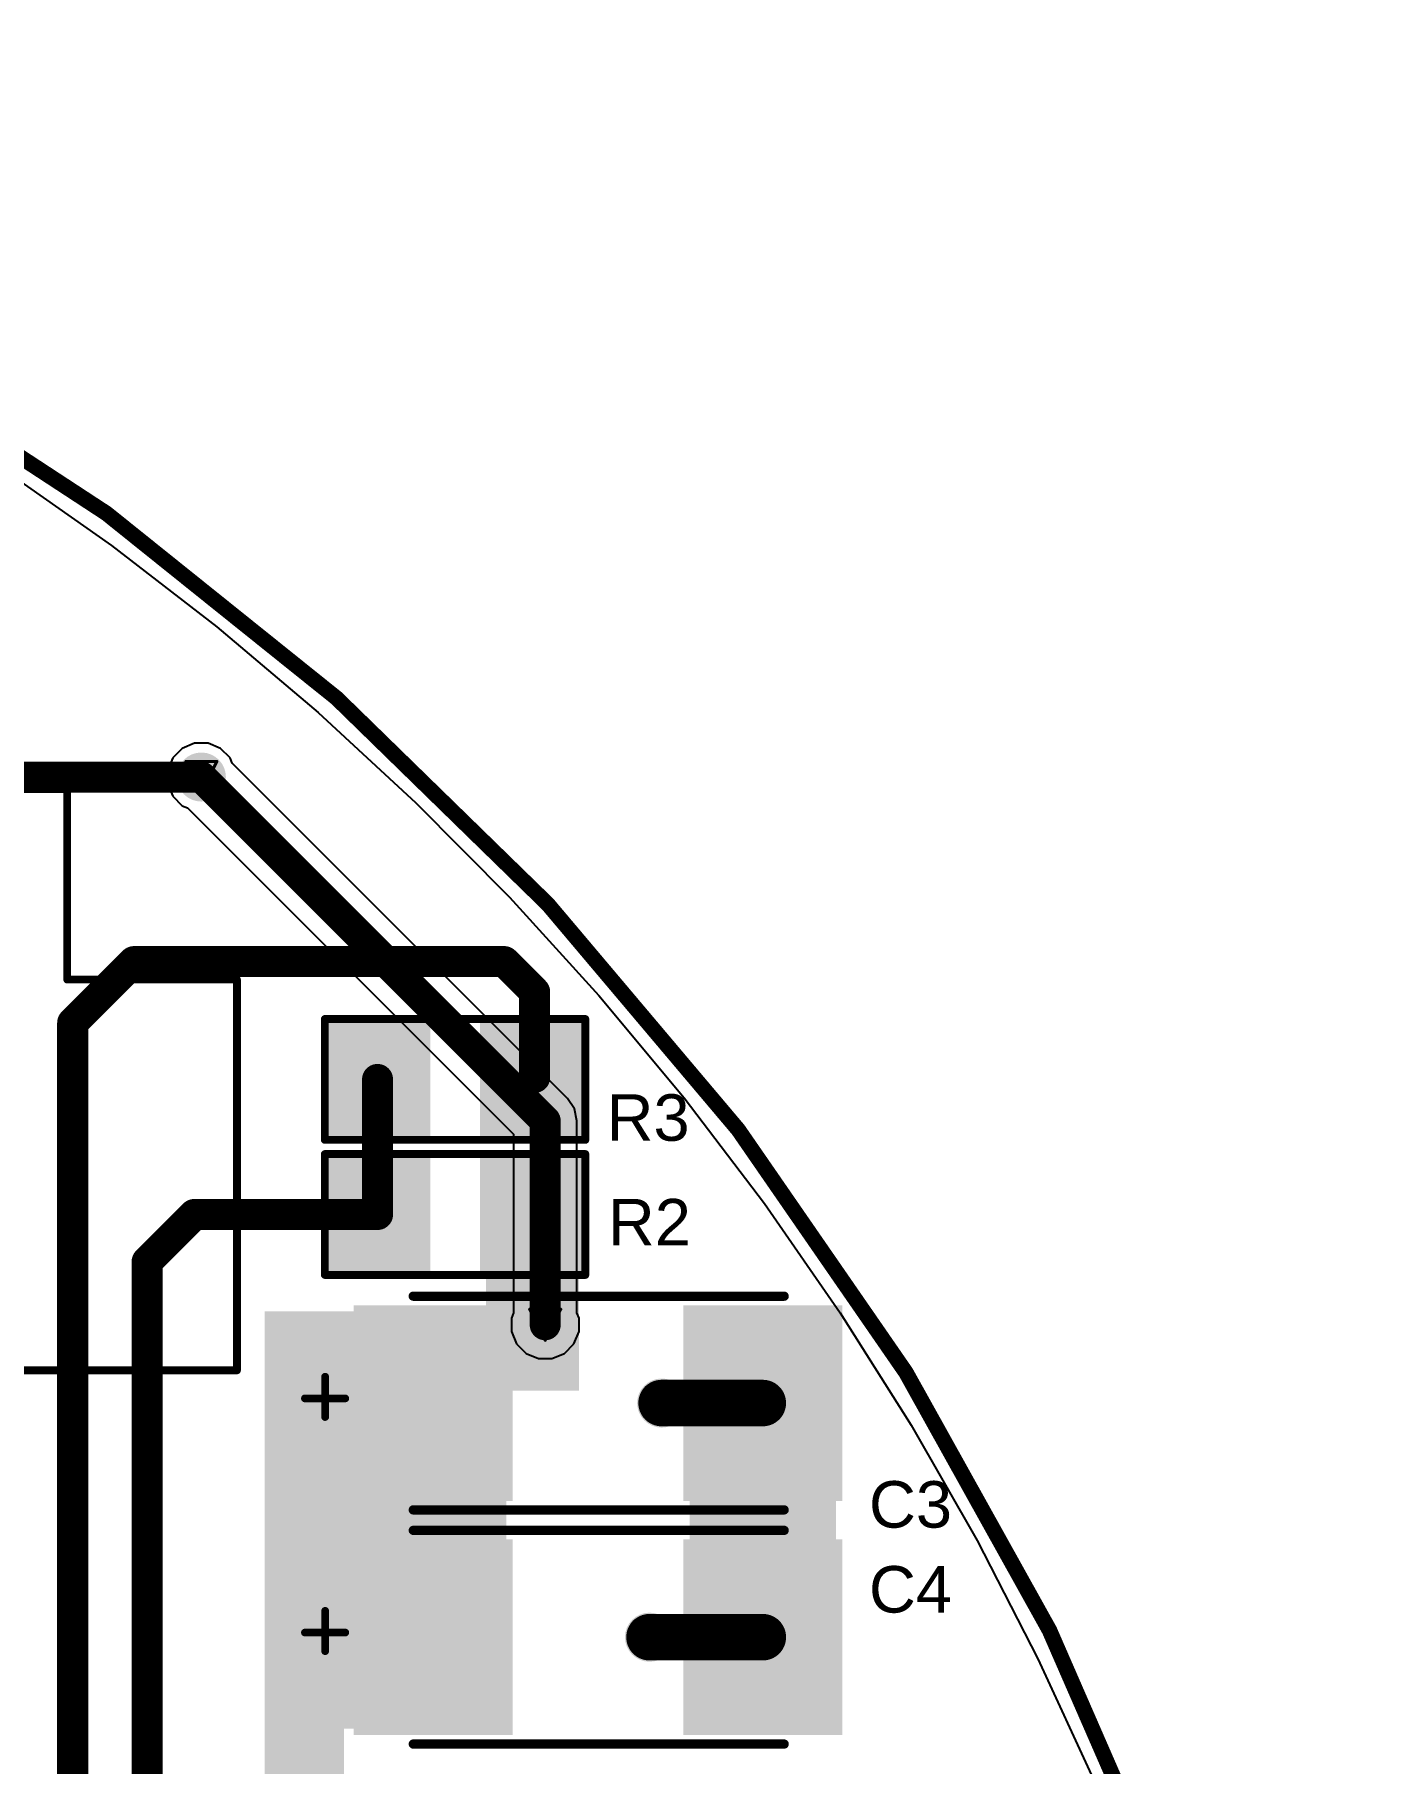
# Model space of a CAD drawing. Header units: inches. Extents: x 29 to 267, y 155 to 337.
# Drawn here: x 118.38 to 140.32, y 247.29 to 275.61 of the extents above; entities that cross this region are included whole.
import ezdxf

# ---------------------------------------------------------------- set-up
doc = ezdxf.new("R2010")
doc.units = ezdxf.units.IN
for name, color, linetype in [('Board Outline', 216, 'Continuous'), ('Bottom Layer', 5, 'Continuous'), ('Bottom Solder', 6, 'Continuous'), ('Drill Drawing', 1, 'Continuous'), ('Multi-Layer', 9, 'Continuous'), ('Pad Holes', 156, 'Continuous'), ('Top Layer', 1, 'Continuous'), ('Top Overlay', 2, 'Continuous'), ('Top Paste', 8, 'Continuous'), ('Top Solder', 216, 'Continuous'), ('Via Holes', 16, 'Continuous')]:
    doc.layers.add(name, color=color, linetype=linetype)
doc.styles.add('Arial', font='', dxfattribs={"height": 0.2})
doc.styles.get('Arial').set_extended_font_data('Arial')

# ---------------------------------------------------------------- blocks, each defined once
blk = doc.blocks.new('R___1206_51')
at = {"layer": 'Top Layer'}
for points in [[(-2.032, 0.889), (-0.508, 0.889), (-0.508, -0.889), (-2.032, -0.889)], [(0.508, 0.889), (2.032, 0.889), (2.032, -0.889), (0.508, -0.889)]]:
    blk.add_hatch(color=1, dxfattribs=at).paths.add_polyline_path(points)
at = {"layer": 'Top Paste'}
for points in [[(-2.032, 0.889), (-0.508, 0.889), (-0.508, -0.889), (-2.032, -0.889)], [(0.508, 0.889), (2.032, 0.889), (2.032, -0.889), (0.508, -0.889)]]:
    blk.add_hatch(color=8, dxfattribs=at).paths.add_polyline_path(points)
at = {"layer": 'Top Solder'}
for points in [[(-2.1336, 0.9906), (-0.4064, 0.9906), (-0.4064, -0.9906), (-2.1336, -0.9906)], [(0.4064, 0.9906), (2.1336, 0.9906), (2.1336, -0.9906), (0.4064, -0.9906)]]:
    blk.add_hatch(color=216, dxfattribs=at).paths.add_polyline_path(points)
at = {"layer": 'Top Overlay'}
for points in [[(2.1336, 0.9906, 0.127, 0.127, 0), (-2.1336, 0.9906, 0.127, 0.127, 0)], [(-2.1336, 0.9906, 0.127, 0.127, 0), (-2.1336, -0.9906, 0.127, 0.127, 0)], [(2.1336, 0.9906, 0.127, 0.127, 0), (2.1336, -0.9906, 0.127, 0.127, 0)], [(2.1336, -0.9906, 0.127, 0.127, 0), (-2.1336, -0.9906, 0.127, 0.127, 0)]]:
    blk.add_lwpolyline(points, format="xyseb", dxfattribs=at)
for points in [[(-2.16535, 0.9906, 0.0635, 0.0635, 1), (-2.10185, 0.9906, 0.0635, 0.0635, 1)], [(-2.16535, 0.9906, 0.0635, 0.0635, 1), (-2.10185, 0.9906, 0.0635, 0.0635, 1)], [(2.10185, 0.9906, 0.0635, 0.0635, 1), (2.16535, 0.9906, 0.0635, 0.0635, 1)], [(2.10185, 0.9906, 0.0635, 0.0635, 1), (2.16535, 0.9906, 0.0635, 0.0635, 1)], [(-2.16535, -0.9906, 0.0635, 0.0635, 1), (-2.10185, -0.9906, 0.0635, 0.0635, 1)], [(-2.16535, -0.9906, 0.0635, 0.0635, 1), (-2.10185, -0.9906, 0.0635, 0.0635, 1)], [(2.10185, -0.9906, 0.0635, 0.0635, 1), (2.16535, -0.9906, 0.0635, 0.0635, 1)], [(2.10185, -0.9906, 0.0635, 0.0635, 1), (2.16535, -0.9906, 0.0635, 0.0635, 1)]]:
    blk.add_lwpolyline(points, format="xyseb", close=True, dxfattribs=at)
blk = doc.blocks.new('R___1206_52')
at = {"layer": 'Top Layer'}
for points in [[(-2.032, 0.889), (-0.508, 0.889), (-0.508, -0.889), (-2.032, -0.889)], [(0.508, 0.889), (2.032, 0.889), (2.032, -0.889), (0.508, -0.889)]]:
    blk.add_hatch(color=1, dxfattribs=at).paths.add_polyline_path(points)
at = {"layer": 'Top Paste'}
for points in [[(-2.032, 0.889), (-0.508, 0.889), (-0.508, -0.889), (-2.032, -0.889)], [(0.508, 0.889), (2.032, 0.889), (2.032, -0.889), (0.508, -0.889)]]:
    blk.add_hatch(color=8, dxfattribs=at).paths.add_polyline_path(points)
at = {"layer": 'Top Solder'}
for points in [[(-2.1336, 0.9906), (-0.4064, 0.9906), (-0.4064, -0.9906), (-2.1336, -0.9906)], [(0.4064, 0.9906), (2.1336, 0.9906), (2.1336, -0.9906), (0.4064, -0.9906)]]:
    blk.add_hatch(color=216, dxfattribs=at).paths.add_polyline_path(points)
at = {"layer": 'Top Overlay'}
for points in [[(-2.1336, -0.9906, 0.127, 0.127, 0), (-2.1336, 0.9906, 0.127, 0.127, 0)], [(-2.1336, 0.9906, 0.127, 0.127, 0), (2.1336, 0.9906, 0.127, 0.127, 0)], [(2.1336, -0.9906, 0.127, 0.127, 0), (2.1336, 0.9906, 0.127, 0.127, 0)], [(-2.1336, -0.9906, 0.127, 0.127, 0), (2.1336, -0.9906, 0.127, 0.127, 0)]]:
    blk.add_lwpolyline(points, format="xyseb", dxfattribs=at)
for points in [[(-2.16535, 0.9906, 0.0635, 0.0635, 1), (-2.10185, 0.9906, 0.0635, 0.0635, 1)], [(-2.16535, 0.9906, 0.0635, 0.0635, 1), (-2.10185, 0.9906, 0.0635, 0.0635, 1)], [(2.10185, 0.9906, 0.0635, 0.0635, 1), (2.16535, 0.9906, 0.0635, 0.0635, 1)], [(2.10185, 0.9906, 0.0635, 0.0635, 1), (2.16535, 0.9906, 0.0635, 0.0635, 1)], [(-2.16535, -0.9906, 0.0635, 0.0635, 1), (-2.10185, -0.9906, 0.0635, 0.0635, 1)], [(-2.16535, -0.9906, 0.0635, 0.0635, 1), (-2.10185, -0.9906, 0.0635, 0.0635, 1)], [(2.10185, -0.9906, 0.0635, 0.0635, 1), (2.16535, -0.9906, 0.0635, 0.0635, 1)], [(2.10185, -0.9906, 0.0635, 0.0635, 1), (2.16535, -0.9906, 0.0635, 0.0635, 1)]]:
    blk.add_lwpolyline(points, format="xyseb", close=True, dxfattribs=at)
blk = doc.blocks.new('BK_92_72')
at = {"layer": 'Bottom Layer'}
h = blk.add_hatch(color=5, dxfattribs=at)
edge = h.paths.add_edge_path()
edge.add_arc((0, 3.81), 1.275, 0, 360)
h = blk.add_hatch(color=5, dxfattribs=at)
edge = h.paths.add_edge_path()
edge.add_arc((0, -3.81), 1.275, 0, 360)
at = {"layer": 'Bottom Solder'}
h = blk.add_hatch(color=6, dxfattribs=at)
edge = h.paths.add_edge_path()
edge.add_arc((0, 3.81), 1.377, 0, 360)
h = blk.add_hatch(color=6, dxfattribs=at)
edge = h.paths.add_edge_path()
edge.add_arc((0, -3.81), 1.377, 0, 360)
at = {"layer": 'Multi-Layer'}
h = blk.add_hatch(color=9, dxfattribs=at)
edge = h.paths.add_edge_path()
edge.add_arc((0, 3.81), 1.275, 0, 360)
h = blk.add_hatch(color=9, dxfattribs=at)
edge = h.paths.add_edge_path()
edge.add_arc((0, -3.81), 1.275, 0, 360)
at = {"layer": 'Pad Holes'}
h = blk.add_hatch(color=7, dxfattribs=at)
edge = h.paths.add_edge_path()
edge.add_arc((0, 3.81), 0.85, 0, 360)
h = blk.add_hatch(color=7, dxfattribs=at)
edge = h.paths.add_edge_path()
edge.add_arc((0, -3.81), 0.85, 0, 360)
at = {"layer": 'Top Layer'}
h = blk.add_hatch(color=1, dxfattribs=at)
edge = h.paths.add_edge_path()
edge.add_arc((0, 3.81), 1.275, 0, 360)
h = blk.add_hatch(color=1, dxfattribs=at)
edge = h.paths.add_edge_path()
edge.add_arc((0, -3.81), 1.275, 0, 360)
at = {"layer": 'Top Solder'}
h = blk.add_hatch(color=216, dxfattribs=at)
edge = h.paths.add_edge_path()
edge.add_arc((0, 3.81), 1.377, 0, 360)
h = blk.add_hatch(color=216, dxfattribs=at)
edge = h.paths.add_edge_path()
edge.add_arc((0, -3.81), 1.377, 0, 360)
at = {"layer": 'Top Overlay'}
for points in [[(-3.95, 5.71, 0.127, 0.127, 0), (3.95, 5.71, 0.127, 0.127, 0)], [(-3.95, 2.59, 0.127, 0.127, 0), (-3.95, 5.71, 0.127, 0.127, 0)], [(3.95, 2.59, 0.127, 0.127, 0), (3.95, 5.71, 0.127, 0.127, 0)], [(-6.73, -3.81, 0.127, 0.127, 0), (-6.73, 2.59, 0.127, 0.127, 0)], [(-6.73, 2.59, 0.127, 0.127, 0), (-3.95, 2.59, 0.127, 0.127, 0)], [(3.95, 2.59, 0.127, 0.127, 0), (6.73, 2.59, 0.127, 0.127, 0)], [(6.73, -3.81, 0.127, 0.127, 0), (6.73, 2.59, 0.127, 0.127, 0)], [(-6.73, -3.81, 0.127, 0.127, 0), (-1.7, -3.81, 0.127, 0.127, 0)], [(1.7, -3.81, 0.127, 0.127, 0), (6.73, -3.81, 0.127, 0.127, 0)]]:
    blk.add_lwpolyline(points, format="xyseb", dxfattribs=at)
for points in [[(-3.982, 5.71, 0.0635, 0.0635, 1), (-3.918, 5.71, 0.0635, 0.0635, 1)], [(-3.982, 5.71, 0.0635, 0.0635, 1), (-3.918, 5.71, 0.0635, 0.0635, 1)], [(3.918, 5.71, 0.0635, 0.0635, 1), (3.982, 5.71, 0.0635, 0.0635, 1)], [(3.918, 5.71, 0.0635, 0.0635, 1), (3.982, 5.71, 0.0635, 0.0635, 1)], [(-6.762, 2.59, 0.0635, 0.0635, 1), (-6.698, 2.59, 0.0635, 0.0635, 1)], [(-6.762, 2.59, 0.0635, 0.0635, 1), (-6.698, 2.59, 0.0635, 0.0635, 1)], [(-3.982, 2.59, 0.0635, 0.0635, 1), (-3.918, 2.59, 0.0635, 0.0635, 1)], [(-3.982, 2.59, 0.0635, 0.0635, 1), (-3.918, 2.59, 0.0635, 0.0635, 1)], [(3.918, 2.59, 0.0635, 0.0635, 1), (3.982, 2.59, 0.0635, 0.0635, 1)], [(3.918, 2.59, 0.0635, 0.0635, 1), (3.982, 2.59, 0.0635, 0.0635, 1)], [(6.698, 2.59, 0.0635, 0.0635, 1), (6.762, 2.59, 0.0635, 0.0635, 1)], [(6.698, 2.59, 0.0635, 0.0635, 1), (6.762, 2.59, 0.0635, 0.0635, 1)], [(-6.762, -3.81, 0.0635, 0.0635, 1), (-6.698, -3.81, 0.0635, 0.0635, 1)], [(-6.762, -3.81, 0.0635, 0.0635, 1), (-6.698, -3.81, 0.0635, 0.0635, 1)], [(-1.732, -3.81, 0.0635, 0.0635, 1), (-1.668, -3.81, 0.0635, 0.0635, 1)], [(1.668, -3.81, 0.0635, 0.0635, 1), (1.732, -3.81, 0.0635, 0.0635, 1)], [(6.698, -3.81, 0.0635, 0.0635, 1), (6.762, -3.81, 0.0635, 0.0635, 1)], [(6.698, -3.81, 0.0635, 0.0635, 1), (6.762, -3.81, 0.0635, 0.0635, 1)]]:
    blk.add_lwpolyline(points, format="xyseb", close=True, dxfattribs=at)
blk = doc.blocks.new('C____C_98')
at = {"layer": 'Top Layer'}
for points in [[(-3.9, 1.5), (-1.5, 1.5), (-1.5, -1.5), (-3.9, -1.5)], [(1.5, 1.5), (3.9, 1.5), (3.9, -1.5), (1.5, -1.5)]]:
    blk.add_hatch(color=1, dxfattribs=at).paths.add_polyline_path(points)
at = {"layer": 'Top Paste'}
for points in [[(-3.9, 1.5), (-1.5, 1.5), (-1.5, -1.5), (-3.9, -1.5)], [(1.5, 1.5), (3.9, 1.5), (3.9, -1.5), (1.5, -1.5)]]:
    blk.add_hatch(color=8, dxfattribs=at).paths.add_polyline_path(points)
at = {"layer": 'Top Solder'}
for points in [[(-4.002, 1.602), (-1.398, 1.602), (-1.398, -1.602), (-4.002, -1.602)], [(1.398, 1.602), (4.002, 1.602), (4.002, -1.602), (1.398, -1.602)]]:
    blk.add_hatch(color=216, dxfattribs=at).paths.add_polyline_path(points)
at = {"layer": 'Top Overlay'}
for points in [[(-3.025, 1.75, 0.152, 0.152, 0), (3.05, 1.75, 0.152, 0.152, 0)], [(-4.469, -0.229, 0.127, 0.127, 0), (-4.469, 0.431, 0.127, 0.127, 0)], [(-4.799, 0.076, 0.127, 0.127, 0), (-4.138, 0.076, 0.127, 0.127, 0)], [(-3.025, -1.75, 0.152, 0.152, 0), (3.05, -1.75, 0.152, 0.152, 0)]]:
    blk.add_lwpolyline(points, format="xyseb", dxfattribs=at)
for points in [[(-3.063, 1.75, 0.0762, 0.0762, 1), (-2.987, 1.75, 0.0762, 0.0762, 1)], [(3.012, 1.75, 0.0762, 0.0762, 1), (3.088, 1.75, 0.0762, 0.0762, 1)], [(-4.5, 0.431, 0.0635, 0.0635, 1), (-4.437, 0.431, 0.0635, 0.0635, 1)], [(-4.831, 0.076, 0.0635, 0.0635, 1), (-4.767, 0.076, 0.0635, 0.0635, 1)], [(-4.17, 0.076, 0.0635, 0.0635, 1), (-4.107, 0.076, 0.0635, 0.0635, 1)], [(-4.5, -0.229, 0.0635, 0.0635, 1), (-4.437, -0.229, 0.0635, 0.0635, 1)], [(-3.063, -1.75, 0.0762, 0.0762, 1), (-2.987, -1.75, 0.0762, 0.0762, 1)], [(3.012, -1.75, 0.0762, 0.0762, 1), (3.088, -1.75, 0.0762, 0.0762, 1)]]:
    blk.add_lwpolyline(points, format="xyseb", close=True, dxfattribs=at)
blk = doc.blocks.new('C____C_99')
at = {"layer": 'Top Layer'}
for points in [[(-3.9, 1.5), (-1.5, 1.5), (-1.5, -1.5), (-3.9, -1.5)], [(1.5, 1.5), (3.9, 1.5), (3.9, -1.5), (1.5, -1.5)]]:
    blk.add_hatch(color=1, dxfattribs=at).paths.add_polyline_path(points)
at = {"layer": 'Top Paste'}
for points in [[(-3.9, 1.5), (-1.5, 1.5), (-1.5, -1.5), (-3.9, -1.5)], [(1.5, 1.5), (3.9, 1.5), (3.9, -1.5), (1.5, -1.5)]]:
    blk.add_hatch(color=8, dxfattribs=at).paths.add_polyline_path(points)
at = {"layer": 'Top Solder'}
for points in [[(-4.002, 1.602), (-1.398, 1.602), (-1.398, -1.602), (-4.002, -1.602)], [(1.398, 1.602), (4.002, 1.602), (4.002, -1.602), (1.398, -1.602)]]:
    blk.add_hatch(color=216, dxfattribs=at).paths.add_polyline_path(points)
at = {"layer": 'Top Overlay'}
for points in [[(-3.025, 1.75, 0.152, 0.152, 0), (3.05, 1.75, 0.152, 0.152, 0)], [(-4.469, -0.229, 0.127, 0.127, 0), (-4.469, 0.431, 0.127, 0.127, 0)], [(-4.799, 0.076, 0.127, 0.127, 0), (-4.138, 0.076, 0.127, 0.127, 0)], [(-3.025, -1.75, 0.152, 0.152, 0), (3.05, -1.75, 0.152, 0.152, 0)]]:
    blk.add_lwpolyline(points, format="xyseb", dxfattribs=at)
for points in [[(-3.063, 1.75, 0.0762, 0.0762, 1), (-2.987, 1.75, 0.0762, 0.0762, 1)], [(3.012, 1.75, 0.0762, 0.0762, 1), (3.088, 1.75, 0.0762, 0.0762, 1)], [(-4.5, 0.431, 0.0635, 0.0635, 1), (-4.437, 0.431, 0.0635, 0.0635, 1)], [(-4.831, 0.076, 0.0635, 0.0635, 1), (-4.767, 0.076, 0.0635, 0.0635, 1)], [(-4.17, 0.076, 0.0635, 0.0635, 1), (-4.107, 0.076, 0.0635, 0.0635, 1)], [(-4.5, -0.229, 0.0635, 0.0635, 1), (-4.437, -0.229, 0.0635, 0.0635, 1)], [(-3.063, -1.75, 0.0762, 0.0762, 1), (-2.987, -1.75, 0.0762, 0.0762, 1)], [(3.012, -1.75, 0.0762, 0.0762, 1), (3.088, -1.75, 0.0762, 0.0762, 1)]]:
    blk.add_lwpolyline(points, format="xyseb", close=True, dxfattribs=at)

msp = doc.modelspace()

# ---------------------------------------------------------------- hatches: boundary and pattern name
at = {"layer": 'Bottom Layer'}
h = msp.add_hatch(color=5, dxfattribs=at)
edge = h.paths.add_edge_path()
edge.add_arc((121.107, 263.449), 0.3, 0, 360)
h = msp.add_hatch(color=5, dxfattribs=at)
edge = h.paths.add_edge_path()
edge.add_arc((126.739, 254.478), 0.3, 0, 360)
h = msp.add_hatch(color=5, dxfattribs=at)
edge = h.paths.add_edge_path()
edge.add_arc((128.646, 253.196), 0.3, 0, 360)
h = msp.add_hatch(color=5, dxfattribs=at)
edge = h.paths.add_edge_path()
edge.add_arc((128.447, 249.361), 0.3, 0, 360)
at = {"layer": 'Bottom Solder'}
h = msp.add_hatch(color=6, dxfattribs=at)
edge = h.paths.add_edge_path()
edge.add_arc((121.107, 263.449), 0.402, 0, 360)
h = msp.add_hatch(color=6, dxfattribs=at)
edge = h.paths.add_edge_path()
edge.add_arc((126.739, 254.478), 0.402, 0, 360)
h = msp.add_hatch(color=6, dxfattribs=at)
edge = h.paths.add_edge_path()
edge.add_arc((128.646, 253.196), 0.402, 0, 360)
h = msp.add_hatch(color=6, dxfattribs=at)
edge = h.paths.add_edge_path()
edge.add_arc((128.447, 249.361), 0.402, 0, 360)
at = {"layer": 'Top Layer'}
h = msp.add_hatch(color=1, dxfattribs=at)
edge = h.paths.add_edge_path()
edge.add_arc((121.107, 263.449), 0.3, 0, 360)
for points in [[(125.771, 253.399), (127.295, 253.399), (127.295, 257.173), (125.771, 257.173)], [(122.146, 241.644), (123.444, 241.644), (123.444, 254.696), (122.146, 254.696)], [(122.146, 247.861), (126.103, 247.861), (126.103, 254.696), (122.146, 254.696)], [(123.063, 253.399), (127.295, 253.399), (127.295, 254.696), (123.063, 254.696)], [(129.103, 247.861), (131.503, 247.861), (131.503, 254.696), (129.103, 254.696)]]:
    msp.add_hatch(color=1, dxfattribs=at).paths.add_polyline_path(points)
h = msp.add_hatch(color=1, dxfattribs=at)
edge = h.paths.add_edge_path()
edge.add_arc((126.739, 254.478), 0.3, 0, 360)
h = msp.add_hatch(color=1, dxfattribs=at)
edge = h.paths.add_edge_path()
edge.add_arc((128.646, 253.196), 0.3, 0, 360)
h = msp.add_hatch(color=1, dxfattribs=at)
edge = h.paths.add_edge_path()
edge.add_arc((128.447, 249.361), 0.3, 0, 360)
at = {"layer": 'Top Solder'}
h = msp.add_hatch(color=216, dxfattribs=at)
edge = h.paths.add_edge_path()
edge.add_arc((121.107, 263.449), 0.402, 0, 360)
h = msp.add_hatch(color=216, dxfattribs=at)
edge = h.paths.add_edge_path()
edge.add_arc((126.739, 254.478), 0.402, 0, 360)
h = msp.add_hatch(color=216, dxfattribs=at)
edge = h.paths.add_edge_path()
edge.add_arc((128.646, 253.196), 0.402, 0, 360)
h = msp.add_hatch(color=216, dxfattribs=at)
edge = h.paths.add_edge_path()
edge.add_arc((128.447, 249.361), 0.402, 0, 360)
at = {"layer": 'Via Holes'}
h = msp.add_hatch(color=7, dxfattribs=at)
edge = h.paths.add_edge_path()
edge.add_arc((121.107, 263.449), 0.15, 0, 360)
h = msp.add_hatch(color=7, dxfattribs=at)
edge = h.paths.add_edge_path()
edge.add_arc((126.739, 254.478), 0.15, 0, 360)
h = msp.add_hatch(color=7, dxfattribs=at)
edge = h.paths.add_edge_path()
edge.add_arc((128.646, 253.196), 0.15, 0, 360)
h = msp.add_hatch(color=7, dxfattribs=at)
edge = h.paths.add_edge_path()
edge.add_arc((128.447, 249.361), 0.15, 0, 360)

# ---------------------------------------------------------------- linework, layer by layer
at = {"layer": 'Board Outline'}
msp.add_lwpolyline([(55.145, 191.491, 0.254, 0.254, -2.452185), (125.145, 191.491, 0.254, 0.254, 0)], format="xyseb", dxfattribs=at)
at = {"layer": 'Bottom Layer'}
for p, q in [((117.855, 268.493), (119.635, 267.239)), ((119.635, 267.239), (121.358, 265.909)), ((121.358, 265.909), (123.022, 264.504)), ((123.022, 264.504), (124.622, 263.027)), ((120.793, 263.918), (120.638, 263.763)), ((120.997, 264.003), (120.793, 263.918)), ((121.217, 264.003), (120.997, 264.003)), ((121.421, 263.918), (121.217, 264.003)), ((121.577, 263.763), (121.421, 263.918)), ((120.638, 263.763), (120.553, 263.559)), ((121.613, 263.676), (121.577, 263.763)), ((127.105, 258.183), (121.613, 263.676)), ((120.553, 263.559), (120.553, 263.339)), ((120.553, 263.339), (120.638, 263.135)), ((120.638, 263.135), (120.793, 262.979)), ((120.793, 262.979), (120.88, 262.943)), ((120.88, 262.943), (126.221, 257.602)), ((124.622, 263.027), (126.156, 261.482)), ((126.156, 261.482), (127.62, 259.871)), ((127.62, 259.871), (129.013, 258.197)), ((127.218, 258.015), (127.105, 258.183)), ((127.257, 257.817), (127.218, 258.015)), ((129.013, 258.197), (130.331, 256.464)), ((127.257, 254.675), (127.257, 257.817)), ((126.221, 257.602), (126.221, 254.675)), ((130.331, 256.464), (131.572, 254.675)), ((126.221, 254.675), (126.185, 254.588)), ((126.185, 254.588), (126.185, 254.368)), ((127.293, 254.588), (127.257, 254.675)), ((127.293, 254.368), (127.293, 254.588)), ((131.572, 254.675), (132.733, 252.833)), ((126.185, 254.368), (126.27, 254.164)), ((127.209, 254.164), (127.293, 254.368)), ((126.27, 254.164), (126.425, 254.008)), ((126.425, 254.008), (126.629, 253.924)), ((126.849, 253.924), (127.053, 254.008)), ((127.053, 254.008), (127.209, 254.164)), ((126.629, 253.924), (126.849, 253.924)), ((132.733, 252.833), (133.813, 250.943)), ((133.813, 250.943), (134.808, 249.006)), ((134.808, 249.006), (135.718, 247.028))]:
    msp.add_line(p, q, dxfattribs=at)
for points in [[(121.107, 263.449, 0.508, 0.508, 0), (126.739, 257.817, 0.508, 0.508, 0)], [(126.739, 254.478, 0.508, 0.508, 0), (126.739, 257.817, 0.508, 0.508, 0)]]:
    msp.add_lwpolyline(points, format="xyseb", dxfattribs=at)
for points in [[(120.98, 263.449, 0.254, 0.254, 1), (121.234, 263.449, 0.254, 0.254, 1)], [(126.612, 257.817, 0.254, 0.254, 1), (126.866, 257.817, 0.254, 0.254, 1)], [(126.612, 257.817, 0.254, 0.254, 1), (126.866, 257.817, 0.254, 0.254, 1)], [(126.612, 254.478, 0.254, 0.254, 1), (126.866, 254.478, 0.254, 0.254, 1)]]:
    msp.add_lwpolyline(points, format="xyseb", close=True, dxfattribs=at)
at = {"layer": 'Drill Drawing'}
for points in [[(120.853, 263.703, 0.0508, 0.0508, 0), (121.361, 263.703, 0.0508, 0.0508, 0)], [(120.853, 263.703, 0.0508, 0.0508, 0), (121.107, 263.195, 0.0508, 0.0508, 0)], [(120.955, 263.601, 0.0508, 0.0508, 0), (121.26, 263.601, 0.0508, 0.0508, 0)], [(120.955, 263.601, 0.0508, 0.0508, 0), (121.107, 263.296, 0.0508, 0.0508, 0)], [(121.107, 263.195, 0.0508, 0.0508, 0), (121.361, 263.703, 0.0508, 0.0508, 0)], [(121.107, 263.296, 0.0508, 0.0508, 0), (121.26, 263.601, 0.0508, 0.0508, 0)], [(126.485, 254.732, 0.0508, 0.0508, 0), (126.993, 254.732, 0.0508, 0.0508, 0)], [(126.485, 254.732, 0.0508, 0.0508, 0), (126.739, 254.224, 0.0508, 0.0508, 0)], [(126.587, 254.63, 0.0508, 0.0508, 0), (126.892, 254.63, 0.0508, 0.0508, 0)], [(126.587, 254.63, 0.0508, 0.0508, 0), (126.739, 254.326, 0.0508, 0.0508, 0)], [(126.739, 254.224, 0.0508, 0.0508, 0), (126.993, 254.732, 0.0508, 0.0508, 0)], [(126.739, 254.326, 0.0508, 0.0508, 0), (126.892, 254.63, 0.0508, 0.0508, 0)], [(128.392, 253.45, 0.0508, 0.0508, 0), (128.9, 253.45, 0.0508, 0.0508, 0)], [(128.392, 253.45, 0.0508, 0.0508, 0), (128.646, 252.942, 0.0508, 0.0508, 0)], [(128.646, 252.942, 0.0508, 0.0508, 0), (128.9, 253.45, 0.0508, 0.0508, 0)], [(128.493, 253.348, 0.0508, 0.0508, 0), (128.798, 253.348, 0.0508, 0.0508, 0)], [(128.493, 253.348, 0.0508, 0.0508, 0), (128.646, 253.044, 0.0508, 0.0508, 0)], [(128.646, 253.044, 0.0508, 0.0508, 0), (128.798, 253.348, 0.0508, 0.0508, 0)], [(128.193, 249.615, 0.0508, 0.0508, 0), (128.701, 249.615, 0.0508, 0.0508, 0)], [(128.193, 249.615, 0.0508, 0.0508, 0), (128.447, 249.107, 0.0508, 0.0508, 0)], [(128.295, 249.513, 0.0508, 0.0508, 0), (128.6, 249.513, 0.0508, 0.0508, 0)], [(128.295, 249.513, 0.0508, 0.0508, 0), (128.447, 249.208, 0.0508, 0.0508, 0)], [(128.447, 249.107, 0.0508, 0.0508, 0), (128.701, 249.615, 0.0508, 0.0508, 0)], [(128.447, 249.208, 0.0508, 0.0508, 0), (128.6, 249.513, 0.0508, 0.0508, 0)]]:
    msp.add_lwpolyline(points, format="xyseb", dxfattribs=at)
for points in [[(120.841, 263.703, 0.0254, 0.0254, 1), (120.866, 263.703, 0.0254, 0.0254, 1)], [(120.841, 263.703, 0.0254, 0.0254, 1), (120.866, 263.703, 0.0254, 0.0254, 1)], [(120.942, 263.601, 0.0254, 0.0254, 1), (120.968, 263.601, 0.0254, 0.0254, 1)], [(120.942, 263.601, 0.0254, 0.0254, 1), (120.968, 263.601, 0.0254, 0.0254, 1)], [(121.247, 263.601, 0.0254, 0.0254, 1), (121.272, 263.601, 0.0254, 0.0254, 1)], [(121.247, 263.601, 0.0254, 0.0254, 1), (121.272, 263.601, 0.0254, 0.0254, 1)], [(121.349, 263.703, 0.0254, 0.0254, 1), (121.374, 263.703, 0.0254, 0.0254, 1)], [(121.349, 263.703, 0.0254, 0.0254, 1), (121.374, 263.703, 0.0254, 0.0254, 1)], [(121.094, 263.296, 0.0254, 0.0254, 1), (121.12, 263.296, 0.0254, 0.0254, 1)], [(121.094, 263.296, 0.0254, 0.0254, 1), (121.12, 263.296, 0.0254, 0.0254, 1)], [(121.094, 263.195, 0.0254, 0.0254, 1), (121.12, 263.195, 0.0254, 0.0254, 1)], [(121.094, 263.195, 0.0254, 0.0254, 1), (121.12, 263.195, 0.0254, 0.0254, 1)], [(126.472, 254.732, 0.0254, 0.0254, 1), (126.498, 254.732, 0.0254, 0.0254, 1)], [(126.472, 254.732, 0.0254, 0.0254, 1), (126.498, 254.732, 0.0254, 0.0254, 1)], [(126.574, 254.63, 0.0254, 0.0254, 1), (126.599, 254.63, 0.0254, 0.0254, 1)], [(126.574, 254.63, 0.0254, 0.0254, 1), (126.599, 254.63, 0.0254, 0.0254, 1)], [(126.879, 254.63, 0.0254, 0.0254, 1), (126.904, 254.63, 0.0254, 0.0254, 1)], [(126.879, 254.63, 0.0254, 0.0254, 1), (126.904, 254.63, 0.0254, 0.0254, 1)], [(126.98, 254.732, 0.0254, 0.0254, 1), (127.006, 254.732, 0.0254, 0.0254, 1)], [(126.98, 254.732, 0.0254, 0.0254, 1), (127.006, 254.732, 0.0254, 0.0254, 1)], [(126.726, 254.326, 0.0254, 0.0254, 1), (126.752, 254.326, 0.0254, 0.0254, 1)], [(126.726, 254.326, 0.0254, 0.0254, 1), (126.752, 254.326, 0.0254, 0.0254, 1)], [(126.726, 254.224, 0.0254, 0.0254, 1), (126.752, 254.224, 0.0254, 0.0254, 1)], [(126.726, 254.224, 0.0254, 0.0254, 1), (126.752, 254.224, 0.0254, 0.0254, 1)], [(128.379, 253.45, 0.0254, 0.0254, 1), (128.404, 253.45, 0.0254, 0.0254, 1)], [(128.379, 253.45, 0.0254, 0.0254, 1), (128.404, 253.45, 0.0254, 0.0254, 1)], [(128.887, 253.45, 0.0254, 0.0254, 1), (128.912, 253.45, 0.0254, 0.0254, 1)], [(128.887, 253.45, 0.0254, 0.0254, 1), (128.912, 253.45, 0.0254, 0.0254, 1)], [(128.481, 253.348, 0.0254, 0.0254, 1), (128.506, 253.348, 0.0254, 0.0254, 1)], [(128.481, 253.348, 0.0254, 0.0254, 1), (128.506, 253.348, 0.0254, 0.0254, 1)], [(128.785, 253.348, 0.0254, 0.0254, 1), (128.811, 253.348, 0.0254, 0.0254, 1)], [(128.785, 253.348, 0.0254, 0.0254, 1), (128.811, 253.348, 0.0254, 0.0254, 1)], [(128.633, 253.044, 0.0254, 0.0254, 1), (128.658, 253.044, 0.0254, 0.0254, 1)], [(128.633, 253.044, 0.0254, 0.0254, 1), (128.658, 253.044, 0.0254, 0.0254, 1)], [(128.633, 252.942, 0.0254, 0.0254, 1), (128.658, 252.942, 0.0254, 0.0254, 1)], [(128.633, 252.942, 0.0254, 0.0254, 1), (128.658, 252.942, 0.0254, 0.0254, 1)], [(128.181, 249.615, 0.0254, 0.0254, 1), (128.206, 249.615, 0.0254, 0.0254, 1)], [(128.181, 249.615, 0.0254, 0.0254, 1), (128.206, 249.615, 0.0254, 0.0254, 1)], [(128.282, 249.513, 0.0254, 0.0254, 1), (128.308, 249.513, 0.0254, 0.0254, 1)], [(128.282, 249.513, 0.0254, 0.0254, 1), (128.308, 249.513, 0.0254, 0.0254, 1)], [(128.587, 249.513, 0.0254, 0.0254, 1), (128.613, 249.513, 0.0254, 0.0254, 1)], [(128.587, 249.513, 0.0254, 0.0254, 1), (128.613, 249.513, 0.0254, 0.0254, 1)], [(128.689, 249.615, 0.0254, 0.0254, 1), (128.714, 249.615, 0.0254, 0.0254, 1)], [(128.689, 249.615, 0.0254, 0.0254, 1), (128.714, 249.615, 0.0254, 0.0254, 1)], [(128.435, 249.208, 0.0254, 0.0254, 1), (128.46, 249.208, 0.0254, 0.0254, 1)], [(128.435, 249.208, 0.0254, 0.0254, 1), (128.46, 249.208, 0.0254, 0.0254, 1)], [(128.435, 249.107, 0.0254, 0.0254, 1), (128.46, 249.107, 0.0254, 0.0254, 1)], [(128.435, 249.107, 0.0254, 0.0254, 1), (128.46, 249.107, 0.0254, 0.0254, 1)]]:
    msp.add_lwpolyline(points, format="xyseb", close=True, dxfattribs=at)
at = {"layer": 'Top Layer'}
for points in [[(112.75, 263.449, 0.508, 0.508, 0), (121.107, 263.449, 0.508, 0.508, 0)], [(118.999, 259.424, 0.508, 0.508, 0), (120.002, 260.426, 0.508, 0.508, 0)], [(120.002, 260.426, 0.508, 0.508, 0), (126.07, 260.426, 0.508, 0.508, 0)], [(126.07, 260.426, 0.508, 0.508, 0), (126.566, 259.93, 0.508, 0.508, 0)], [(126.566, 258.529, 0.508, 0.508, 0), (126.566, 259.93, 0.508, 0.508, 0)], [(118.999, 244.577, 0.508, 0.508, 0), (118.999, 259.424, 0.508, 0.508, 0)], [(123.993, 256.284, 0.508, 0.508, 0), (123.993, 258.496, 0.508, 0.508, 0)], [(120.218, 255.511, 0.508, 0.508, 0), (120.991, 256.284, 0.508, 0.508, 0)], [(120.991, 256.284, 0.508, 0.508, 0), (123.993, 256.284, 0.508, 0.508, 0)], [(120.218, 243.459, 0.508, 0.508, 0), (120.218, 255.511, 0.508, 0.508, 0)], [(128.646, 253.196, 0.762, 0.762, 0), (130.303, 253.196, 0.762, 0.762, 0)], [(128.447, 249.361, 0.762, 0.762, 0), (130.303, 249.361, 0.762, 0.762, 0)]]:
    msp.add_lwpolyline(points, format="xyseb", dxfattribs=at)
for points in [[(120.98, 263.449, 0.254, 0.254, 1), (121.234, 263.449, 0.254, 0.254, 1)], [(119.875, 260.426, 0.254, 0.254, 1), (120.129, 260.426, 0.254, 0.254, 1)], [(119.875, 260.426, 0.254, 0.254, 1), (120.129, 260.426, 0.254, 0.254, 1)], [(125.943, 260.426, 0.254, 0.254, 1), (126.197, 260.426, 0.254, 0.254, 1)], [(125.943, 260.426, 0.254, 0.254, 1), (126.197, 260.426, 0.254, 0.254, 1)], [(126.439, 259.93, 0.254, 0.254, 1), (126.693, 259.93, 0.254, 0.254, 1)], [(126.439, 259.93, 0.254, 0.254, 1), (126.693, 259.93, 0.254, 0.254, 1)], [(118.872, 259.424, 0.254, 0.254, 1), (119.126, 259.424, 0.254, 0.254, 1)], [(118.872, 259.424, 0.254, 0.254, 1), (119.126, 259.424, 0.254, 0.254, 1)], [(123.866, 258.496, 0.254, 0.254, 1), (124.12, 258.496, 0.254, 0.254, 1)], [(126.439, 258.529, 0.254, 0.254, 1), (126.693, 258.529, 0.254, 0.254, 1)], [(120.864, 256.284, 0.254, 0.254, 1), (121.118, 256.284, 0.254, 0.254, 1)], [(120.864, 256.284, 0.254, 0.254, 1), (121.118, 256.284, 0.254, 0.254, 1)], [(123.866, 256.284, 0.254, 0.254, 1), (124.12, 256.284, 0.254, 0.254, 1)], [(123.866, 256.284, 0.254, 0.254, 1), (124.12, 256.284, 0.254, 0.254, 1)], [(120.091, 255.511, 0.254, 0.254, 1), (120.345, 255.511, 0.254, 0.254, 1)], [(120.091, 255.511, 0.254, 0.254, 1), (120.345, 255.511, 0.254, 0.254, 1)], [(128.455, 253.196, 0.381, 0.381, 1), (128.836, 253.196, 0.381, 0.381, 1)], [(130.113, 253.196, 0.381, 0.381, 1), (130.494, 253.196, 0.381, 0.381, 1)], [(128.257, 249.361, 0.381, 0.381, 1), (128.638, 249.361, 0.381, 0.381, 1)], [(130.113, 249.361, 0.381, 0.381, 1), (130.494, 249.361, 0.381, 0.381, 1)]]:
    msp.add_lwpolyline(points, format="xyseb", close=True, dxfattribs=at)

# ---------------------------------------------------------------- block references
for name, p in [('BK_92_72', (114.96, 257.542)), ('R___1206_52', (125.263, 256.284)), ('C____C_99', (127.603, 253.196)), ('C____C_98', (127.603, 249.361))]:
    msp.add_blockref(name, p)
at = {"rotation": 180}
msp.add_blockref('R___1206_51', (125.263, 258.496), dxfattribs=at)

# ---------------------------------------------------------------- texts
at = {"layer": 'Top Overlay', "style": 'Arial'}
for s, p in [('R3', (127.744, 257.491)), ('R2', (127.765, 255.777)), ('C3', (132.042, 251.155)), ('C4', (132.042, 249.764))]:
    msp.add_text(s, height=0.762, dxfattribs=at).set_placement(p)

doc.saveas('drawing.dxf')
